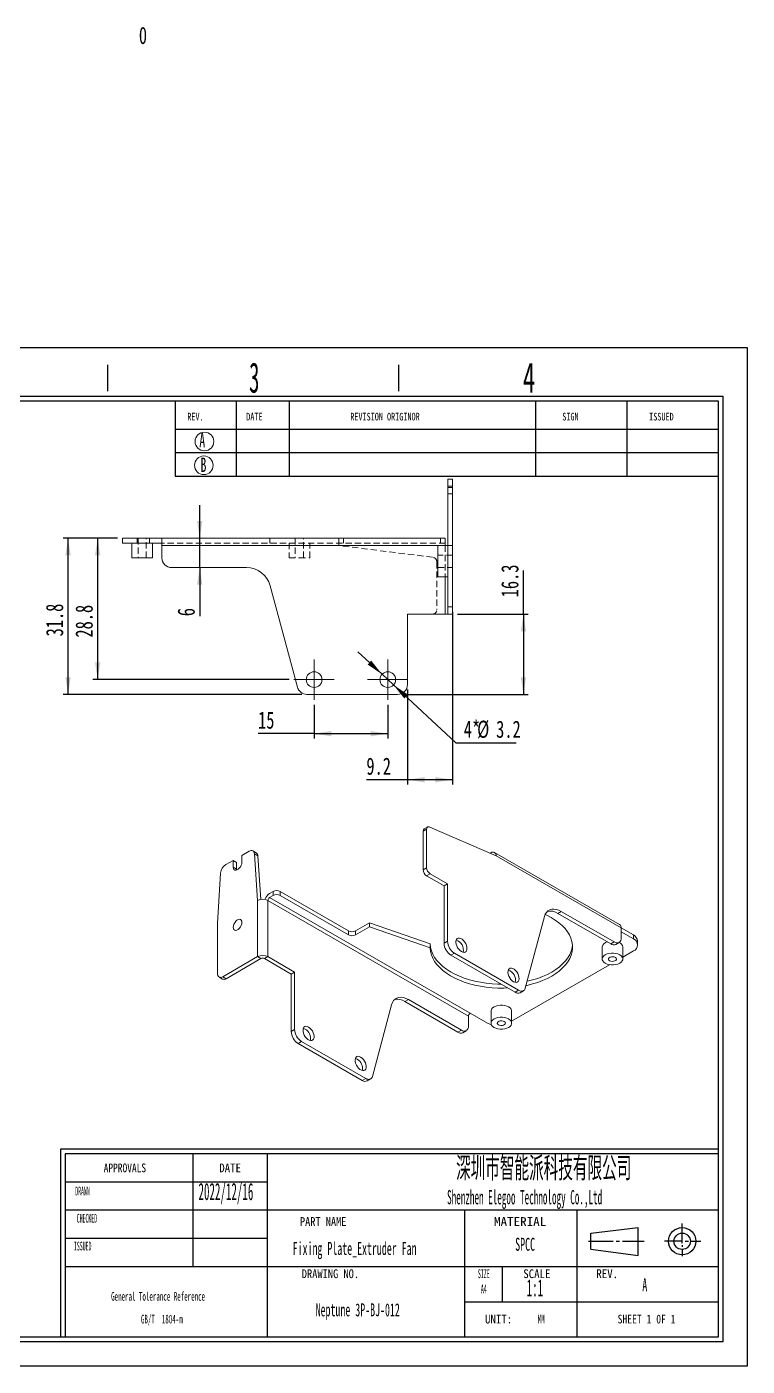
# Model space of a CAD drawing. Header units: millimetres. Extents: x 2 to 295, y 1 to 274.
# Drawn here: x 148.5 to 295.1, y 1.3 to 274 of the extents above; entities that cross this region are included whole.
import ezdxf

# ---------------------------------------------------------------- set-up
doc = ezdxf.new("R2010")
doc.units = ezdxf.units.MM
doc.linetypes.add('CENTER', pattern=[10.16, 6.35, -1.27, 1.27, -1.27])
doc.linetypes.add('HIDDEN', pattern=[1.905, 1.27, -0.635])
doc.layers.add('DIM', color=5, linetype='Continuous')
doc.layers.add('SLD-0', color=179, linetype='Continuous')
doc.layers.add('中心线', color=1, linetype='CENTER', lineweight=15)
doc.styles.add('SLDTEXTSTYLE0', font='TXT', dxfattribs={"width": 0.56})
doc.styles.add('SLDTEXTSTYLE1', font='TXT', dxfattribs={"width": 0.469})
doc.styles.add('SLDTEXTSTYLE10', font='TXT', dxfattribs={"width": 1.089})
doc.styles.add('SLDTEXTSTYLE11', font='TXT', dxfattribs={"width": 0.56, "bigfont": 'bigfont'})
doc.styles.add('SLDTEXTSTYLE12', font='TXT', dxfattribs={"width": 0.805625})
doc.styles.add('SLDTEXTSTYLE13', font='TXT', dxfattribs={"width": 0.7})
doc.styles.add('SLDTEXTSTYLE2', font='TXT', dxfattribs={"width": 0.484})
doc.styles.add('SLDTEXTSTYLE3', font='TXT', dxfattribs={"width": 0.40535})
doc.styles.add('SLDTEXTSTYLE4', font='TXT', dxfattribs={"width": 0.6})
doc.styles.add('SLDTEXTSTYLE5', font='TXT', dxfattribs={"width": 0.5025})
doc.styles.add('SLDTEXTSTYLE6', font='TXT', dxfattribs={"width": 0.9075})
doc.styles.add('SLDTEXTSTYLE7', font='TXT', dxfattribs={"width": 0.870455})
doc.styles.add('SLDTEXTSTYLE8', font='TXT', dxfattribs={"width": 0.7865})
doc.styles.add('SLDTEXTSTYLE9', font='TXT', dxfattribs={"width": 0.862222})
doc.dimstyles.new('SLDDIMSTYLE0', dxfattribs={"dimtxt": 3.5, "dimasz": 3.5, "dimexe": 0, "dimexo": 0.0625, "dimgap": 0.875, "dimtad": 2, "dimrnd": 1e-09, "dimzin": 12, "dimdsep": 46, "dimtxsty": 'SLDTEXTSTYLE1', "dimsah": 1, "dimcen": 0.09, "dimadec": 0, "dimazin": 3, "dimtfac": 1, "dimtofl": 0, "dimtmove": 0, "dimatfit": 3, "dimfxl": 0, "dimfrac": 2, "dimtolj": 1, "dimtzin": 12, "dimarcsym": 0})
doc.dimstyles.new('SLDDIMSTYLE1', dxfattribs={"dimtxt": 3.5, "dimasz": 3.5, "dimexe": 0, "dimexo": 0.0625, "dimgap": 0.875, "dimtad": 2, "dimrnd": 1e-09, "dimzin": 12, "dimdsep": 46, "dimtxsty": 'SLDTEXTSTYLE1', "dimsah": 1, "dimcen": 0.09, "dimadec": 0, "dimazin": 3, "dimtfac": 1, "dimtmove": 0, "dimatfit": 0, "dimfxl": 0, "dimfrac": 2, "dimtolj": 1, "dimtzin": 12, "dimarcsym": 0})
doc.dimstyles.new('SLDDIMSTYLE5', dxfattribs={"dimtxt": 3.5, "dimasz": 3.5, "dimexe": 0, "dimexo": 0.0625, "dimgap": 0.875, "dimtad": 0, "dimtih": 1, "dimtoh": 1, "dimrnd": 1e-09, "dimzin": 12, "dimdsep": 46, "dimtxsty": 'SLDTEXTSTYLE1', "dimsah": 1, "dimcen": 0, "dimadec": 0, "dimazin": 3, "dimtfac": 1, "dimtmove": 0, "dimatfit": 3, "dimfxl": 0, "dimfrac": 2, "dimtolj": 1, "dimtzin": 12, "dimarcsym": 0})
doc.dimstyles.new('SLDDIMSTYLE6', dxfattribs={"dimtxt": 3.5, "dimasz": 3.5, "dimexe": 0, "dimexo": 0.0625, "dimgap": 0.875, "dimtad": 2, "dimrnd": 1e-09, "dimdsep": 46, "dimtxsty": 'SLDTEXTSTYLE1', "dimblk1": 'NONE', "dimblk2": 'NONE', "dimsah": 1, "dimcen": 0.09, "dimadec": 0, "dimazin": 2, "dimtfac": 1, "dimtmove": 0, "dimatfit": 0, "dimldrblk": 'NONE', "dimfxl": 0, "dimfrac": 2, "dimtolj": 1, "dimtzin": 12, "dimarcsym": 0})

# ---------------------------------------------------------------- blocks, each defined once
blk = doc.blocks.new('SW_NOTE_1')
at = {"layer": 'SLD-0', "color": 0, "char_height": 1.7927, "attachment_point": 2, "style": 'SLDTEXTSTYLE2'}
for s, insert in [('General Tolerance Reference', (12.75, 2.31)), ('GB/T  1804-m', (13.51, -2.32))]:
    blk.add_mtext(s, dxfattribs=dict(at, insert=insert))
blk = doc.blocks.new('_D_22')
at = {"layer": 'DIM'}
for p, q in [((220.77, 142.17), (215.84, 146.75)), ((220.77, 142.17), (223.12, 139.99)), ((223.12, 139.99), (235.82, 128.22)), ((235.82, 128.22), (248.08, 128.22))]:
    blk.add_line(p, q, dxfattribs=at)
for points in [[(220.77, 142.17), (218.57, 144.95), (217.84, 144.16)], [(223.12, 139.99), (225.32, 137.22), (226.05, 138.01)]]:
    blk.add_solid(points, dxfattribs=at)
at = {"layer": 'DIM', "char_height": 3.5, "attachment_point": 1, "style": 'SLDTEXTSTYLE13'}
for s, insert in [('4*', (237.41, 132.73)), ('%%c', (240.13, 132.73)), ('3.2', (244, 132.73))]:
    blk.add_mtext(s, dxfattribs=dict(at, insert=insert))
blk = doc.blocks.new('_D_23')
at = {"layer": 'DIM'}
for p, q in [((206.95, 135.98), (206.95, 129.08)), ((221.95, 135.98), (221.95, 129.08)), ((206.95, 130.08), (195.54, 130.08)), ((206.95, 130.08), (221.95, 130.08))]:
    blk.add_line(p, q, dxfattribs=at)
for points in [[(206.95, 130.08), (210.45, 129.54), (210.45, 130.62)], [(221.95, 130.08), (218.45, 130.62), (218.45, 129.54)]]:
    blk.add_solid(points, dxfattribs=at)
at = {"layer": 'DIM', "insert": (195.54, 134.59), "char_height": 3.5, "attachment_point": 1, "style": 'SLDTEXTSTYLE13'}
blk.add_mtext('15', dxfattribs=at)
blk = doc.blocks.new('_D_24')
at = {"layer": 'DIM', "insert": (171.27, 273.99), "char_height": 3.5, "attachment_point": 1, "style": 'SLDTEXTSTYLE13'}
blk.add_mtext('0', dxfattribs=at)
blk = doc.blocks.new('_NONE')
blk = doc.blocks.new('_D_25')
at = {"layer": 'DIM'}
for p, q in [((166.95, 169.88), (155.87, 169.88)), ((156.87, 138.08), (156.87, 169.88)), ((204.48, 138.08), (155.87, 138.08))]:
    blk.add_line(p, q, dxfattribs=at)
for points in [[(156.87, 169.88), (156.33, 166.38), (157.41, 166.38)], [(156.87, 138.08), (157.41, 141.58), (156.33, 141.58)]]:
    blk.add_solid(points, dxfattribs=at)
at = {"layer": 'DIM', "insert": (152.36, 149.88), "char_height": 3.5, "attachment_point": 1, "rotation": 90, "style": 'SLDTEXTSTYLE13'}
blk.add_mtext('31.8', dxfattribs=at)
blk = doc.blocks.new('_D_26')
at = {"layer": 'DIM'}
for p, q in [((166.95, 169.88), (161.89, 169.88)), ((162.89, 141.08), (162.89, 169.88)), ((201.85, 141.08), (161.89, 141.08))]:
    blk.add_line(p, q, dxfattribs=at)
for points in [[(162.89, 169.88), (162.35, 166.38), (163.42, 166.38)], [(162.89, 141.08), (163.42, 144.58), (162.35, 144.58)]]:
    blk.add_solid(points, dxfattribs=at)
at = {"layer": 'DIM', "insert": (158.37, 149.64), "char_height": 3.5, "attachment_point": 1, "rotation": 90, "style": 'SLDTEXTSTYLE13'}
blk.add_mtext('28.8', dxfattribs=at)
blk = doc.blocks.new('_D_27')
at = {"layer": 'DIM'}
for p, q in [((183.66, 169.88), (183.66, 176.61)), ((183.66, 163.88), (183.66, 169.88)), ((183.66, 163.88), (183.66, 153.99))]:
    blk.add_line(p, q, dxfattribs=at)
for points in [[(183.66, 169.88), (184.2, 173.38), (183.12, 173.38)], [(183.66, 163.88), (183.12, 160.38), (184.2, 160.38)]]:
    blk.add_solid(points, dxfattribs=at)
at = {"layer": 'DIM', "insert": (179.15, 153.99), "char_height": 3.5, "attachment_point": 1, "rotation": 90, "style": 'SLDTEXTSTYLE13'}
blk.add_mtext('6', dxfattribs=at)
blk = doc.blocks.new('_D_28')
at = {"layer": 'DIM'}
for p, q in [((235.15, 154.88), (235.15, 119.7)), ((225.95, 139.08), (225.95, 119.7)), ((225.95, 120.7), (217.59, 120.7)), ((235.15, 120.7), (225.95, 120.7))]:
    blk.add_line(p, q, dxfattribs=at)
for points in [[(225.95, 120.7), (229.45, 120.16), (229.45, 121.24)], [(235.15, 120.7), (231.65, 121.24), (231.65, 120.16)]]:
    blk.add_solid(points, dxfattribs=at)
at = {"layer": 'DIM', "insert": (217.59, 125.21), "char_height": 3.5, "attachment_point": 1, "style": 'SLDTEXTSTYLE13'}
blk.add_mtext('9.2', dxfattribs=at)
blk = doc.blocks.new('_D_29')
at = {"layer": 'DIM'}
for p, q in [((249.55, 154.38), (249.55, 163.29)), ((236.15, 154.38), (250.55, 154.38)), ((249.55, 154.38), (249.55, 138.08)), ((224.95, 138.08), (250.55, 138.08))]:
    blk.add_line(p, q, dxfattribs=at)
for points in [[(249.55, 154.38), (249.01, 150.88), (250.09, 150.88)], [(249.55, 138.08), (250.09, 141.58), (249.01, 141.58)]]:
    blk.add_solid(points, dxfattribs=at)
at = {"layer": 'DIM', "insert": (245.03, 157.84), "char_height": 3.5, "attachment_point": 1, "rotation": 90, "style": 'SLDTEXTSTYLE13'}
blk.add_mtext('16.3', dxfattribs=at)
blk = doc.blocks.new('SW_CENTERMARKSYMBOL_5')
at = {"layer": '中心线', "color": 0}
for p, q in [((0, 2.5), (0, 4.1)), ((-2.5, 0), (-4.1, 0)), ((0, 0), (-2.5, 0)), ((0, 0), (0, 2.5)), ((0, 0), (0, -2.5)), ((0, 0), (2.5, 0)), ((2.5, 0), (4.1, 0)), ((0, -2.5), (0, -4.1))]:
    blk.add_line(p, q, dxfattribs=at)
blk = doc.blocks.new('SW_CENTERMARKSYMBOL_6')
at = {"layer": '中心线', "color": 0}
for p, q in [((0, 2.5), (0, 4.1)), ((-2.5, 0), (-4.1, 0)), ((0, 0), (-2.5, 0)), ((0, 0), (0, 2.5)), ((0, 0), (0, -2.5)), ((0, 0), (2.5, 0)), ((2.5, 0), (4.1, 0)), ((0, -2.5), (0, -4.1))]:
    blk.add_line(p, q, dxfattribs=at)

msp = doc.modelspace()

# ---------------------------------------------------------------- linework, layer by layer
at = {"color": 7, "linetype": 'Continuous', "lineweight": 15}
for p, q in [((234.14582, 181.8828), (235.14582, 181.8828)), ((234.14582, 180.49361), (234.14582, 181.8828)), ((235.14582, 180.49361), (234.14582, 180.49361)), ((234.14582, 180.49361), (234.14582, 168.3828)), ((235.14582, 181.8828), (235.14582, 180.49361)), ((235.14582, 180.49361), (235.14582, 168.3828)), ((167.94582, 168.8828), (167.94582, 169.8828)), ((167.94582, 169.8828), (170.94582, 169.8828)), ((170.94582, 169.8828), (170.94582, 168.8828)), ((175.94582, 169.8828), (170.94582, 169.8828)), ((233.64581, 169.8828), (175.94582, 169.8828)), ((175.94582, 168.3828), (175.94582, 169.8828)), ((233.64581, 169.8828), (233.64581, 168.3828)), ((170.94582, 168.8828), (167.94582, 168.8828)), ((169.84582, 168.8828), (169.84582, 165.8828)), ((175.94582, 168.8828), (170.94582, 168.8828)), ((174.04581, 165.8828), (174.04581, 168.8828)), ((175.94582, 168.3828), (175.94582, 165.8828)), ((175.94582, 168.3828), (232.14581, 168.3828)), ((234.14582, 168.3828), (232.14581, 168.3828)), ((232.14581, 168.3828), (232.14581, 165.1828)), ((235.14582, 168.3828), (234.14582, 168.3828)), ((234.14582, 168.3828), (234.14582, 155.8828)), ((235.14582, 168.3828), (235.14582, 155.8828)), ((169.84582, 165.8828), (171.94582, 165.8828)), ((171.94582, 165.8828), (174.04581, 165.8828)), ((193.19609, 163.8828), (177.94582, 163.8828)), ((232.14581, 165.1828), (232.14581, 161.9828)), ((232.14581, 161.9828), (234.14582, 161.9828)), ((233.64581, 161.9828), (233.64581, 154.3828)), ((203.54862, 139.56516), (198.02572, 160.17689)), ((234.14582, 155.8828), (235.14582, 155.8828)), ((234.14582, 154.3828), (234.14582, 155.8828)), ((235.14582, 155.8828), (235.14582, 154.3828)), ((225.94581, 154.3828), (233.64581, 154.3828)), ((225.94581, 140.0828), (225.94581, 154.3828)), ((233.64581, 154.3828), (234.14582, 154.3828)), ((235.14582, 154.3828), (234.14582, 154.3828)), ((205.48047, 138.0828), (223.94582, 138.0828)), ((229.85558, 110.62124), (229.14847, 110.21304)), ((229.14847, 110.21304), (229.14847, 102.36019)), ((230.06272, 111.07909), (229.35562, 110.67088)), ((229.85558, 110.62124), (229.85558, 102.76839)), ((230.47498, 111.07391), (243.99771, 105.21934)), ((190.46973, 104.28227), (188.97985, 103.42218)), ((190.46973, 104.28227), (190.46973, 102.89415)), ((191.17684, 103.87406), (190.46973, 104.28227)), ((191.17684, 102.48594), (191.17684, 103.87406)), ((193.72737, 106.16286), (192.2375, 105.30278)), ((192.2375, 103.91466), (192.2375, 105.30278)), ((195.18442, 105.82892), (194.47731, 106.23712)), ((195.41948, 96.11639), (194.78513, 105.63916)), ((195.49224, 105.23096), (194.78513, 105.63916)), ((196.08454, 96.33936), (195.49224, 105.23096)), ((242.93705, 105.83185), (242.7853, 105.74424)), ((242.93705, 105.83185), (242.93705, 105.67855)), ((269.14284, 91.21076), (243.68699, 105.90611)), ((269.45356, 90.524), (243.99771, 105.21934)), ((187.92209, 101.67721), (187.28775, 91.42205)), ((190.46973, 102.89415), (191.17684, 102.48594)), ((191.1918, 102.30756), (191.17684, 102.48594)), ((229.14847, 102.36019), (229.85558, 102.76839)), ((230.56268, 101.54365), (229.85558, 101.13544)), ((229.85558, 101.13544), (233.39111, 99.09442)), ((230.56268, 101.54365), (234.09822, 99.50263)), ((233.39111, 99.09442), (234.09822, 99.50263)), ((233.39111, 87.41789), (233.39111, 99.09442)), ((234.09822, 87.82609), (234.09822, 99.50263)), ((195.41948, 84.68482), (195.41948, 96.11639)), ((197.5408, 96.11639), (197.5408, 84.68482)), ((197.5408, 96.11639), (238.34086, 72.56302)), ((198.60146, 97.95351), (197.89435, 97.5453)), ((197.89435, 96.72876), (198.60146, 97.13697)), ((197.89435, 96.72876), (238.69441, 73.17539)), ((198.60146, 97.13697), (198.60146, 97.95351)), ((200.01567, 97.95351), (200.01567, 97.13697)), ((200.01567, 97.95351), (213.94567, 89.91189)), ((200.01567, 97.13697), (213.94567, 89.09535)), ((249.93543, 78.26079), (253.84071, 92.83665)), ((257.25577, 93.8912), (256.54866, 93.48299)), ((256.54866, 93.48299), (267.33224, 87.25777)), ((257.25577, 93.8912), (268.03934, 87.66597)), ((187.28775, 91.42205), (187.28775, 81.21529)), ((218.18832, 91.54471), (215.35989, 89.91189)), ((218.18832, 90.72816), (215.35989, 89.09535)), ((218.18832, 90.72816), (218.18832, 91.54471)), ((218.18832, 91.54471), (230.56268, 87.25856)), ((218.18832, 90.72816), (230.56268, 86.44202)), ((271.92843, 89.09548), (269.45356, 90.5242)), ((269.45356, 90.524), (269.45356, 88.48264)), ((213.94567, 89.09535), (213.94567, 89.91189)), ((215.35989, 89.91189), (215.35989, 89.09535)), ((233.39111, 87.41789), (234.09822, 87.82609)), ((267.33224, 87.25777), (268.03934, 87.66597)), ((268.33216, 87.15875), (269.03926, 87.56695)), ((271.92843, 88.27894), (269.45356, 89.70765)), ((271.92843, 88.27894), (271.92843, 89.09548)), ((272.80711, 87.05433), (272.80711, 87.87087)), ((188.34841, 80.60278), (195.41948, 84.68482)), ((196.12658, 84.27662), (195.41948, 84.68482)), ((196.83369, 84.27662), (197.5408, 84.68482)), ((202.98552, 81.54165), (197.5408, 84.68482)), ((230.56268, 86.44202), (230.56268, 87.25856)), ((235.51243, 85.37661), (234.80532, 84.9684)), ((247.8623, 77.43077), (234.80532, 84.9684)), ((248.5694, 77.83898), (235.51243, 85.37661)), ((265.58579, 86.64612), (265.58579, 84.1965)), ((269.78579, 84.1965), (269.78579, 86.64612)), ((269.78579, 84.5928), (271.92843, 85.82972)), ((189.05552, 80.19458), (196.12658, 84.27662)), ((202.27841, 81.13344), (196.83369, 84.27662)), ((247.15837, 71.53027), (267.08661, 83.03459)), ((187.59847, 80.52852), (188.30558, 80.12031)), ((188.34841, 80.60278), (189.05552, 80.19458)), ((202.98552, 81.54165), (202.27841, 81.13344)), ((202.27841, 69.45691), (202.27841, 81.13344)), ((202.98552, 69.86511), (202.98552, 81.54165)), ((247.8623, 77.43077), (248.5694, 77.83898)), ((248.86222, 77.33176), (249.56932, 77.73996)), ((218.82273, 60.29982), (222.72801, 74.87567)), ((226.14307, 75.93022), (225.43596, 75.52201)), ((225.43596, 75.52201), (236.21954, 69.29679)), ((226.14307, 75.93022), (236.92664, 69.70499)), ((238.34086, 72.56302), (238.34086, 70.52167)), ((238.69441, 73.17539), (242.22995, 71.13437)), ((242.95837, 73.58359), (242.95837, 71.13397)), ((247.15837, 71.13397), (247.15837, 73.58359)), ((202.27841, 69.45691), (202.98552, 69.86511)), ((236.21954, 69.29679), (236.92664, 69.70499)), ((237.21946, 69.19777), (237.92656, 69.60598)), ((204.39973, 67.41563), (203.69262, 67.00742)), ((216.7496, 59.46979), (203.69262, 67.00742)), ((217.4567, 59.878), (204.39973, 67.41563)), ((216.7496, 59.46979), (217.4567, 59.878)), ((217.74952, 59.37078), (218.45662, 59.77898))]:
    msp.add_line(p, q, dxfattribs=at)
at = {"color": 7, "linetype": 'HIDDEN', "lineweight": 0}
for p, q in [((235.14582, 180.1828), (234.14582, 180.1828)), ((234.14582, 178.9328), (235.14582, 178.9328)), ((171.12082, 169.8828), (171.12082, 165.8828)), ((172.77082, 165.8828), (172.77082, 169.8828)), ((173.44582, 169.8828), (173.44582, 168.8828)), ((197.94582, 168.8828), (197.94582, 169.8828)), ((203.12082, 169.8828), (203.12082, 165.8828)), ((204.77082, 165.8828), (204.77082, 169.8828)), ((211.94582, 169.8828), (211.94582, 168.8828)), ((212.94582, 168.8828), (212.94582, 169.8828)), ((232.64582, 169.8828), (232.64582, 168.8828)), ((233.64581, 168.8828), (175.94582, 168.8828)), ((201.84582, 168.8828), (201.84582, 165.8828)), ((206.04582, 165.8828), (206.04582, 168.8828)), ((211.94582, 168.3828), (211.94582, 168.8828)), ((231.06985, 165.99229), (211.94582, 168.3828)), ((235.14582, 166.4328), (232.14581, 166.4328)), ((233.64581, 168.3828), (233.64581, 161.9828)), ((201.84582, 165.8828), (203.94582, 165.8828)), ((203.94582, 165.8828), (206.04582, 165.8828)), ((231.94582, 165.00002), (231.94582, 155.3828)), ((232.14581, 163.9328), (235.14582, 163.9328))]:
    msp.add_line(p, q, dxfattribs=at)
at = {"color": 7, "linetype": 'Continuous', "lineweight": 15, "flags": 128}
for points in [[(230.47498, 111.07391), (230.35024, 111.1145), (230.23242, 111.1257), (230.12537, 111.10715), (230.03258, 111.05945), (229.95707, 110.98416), (229.90131, 110.88372), (229.86711, 110.76142), (229.85558, 110.62124)], [(190.46973, 102.89415), (190.50553, 102.62726), (190.61004, 102.42333), (190.77479, 102.29888), (190.98643, 102.26399), (191.22782, 102.3215), (191.4794, 102.46673), (191.72079, 102.68793), (191.93243, 102.96717), (192.09718, 103.28184), (192.20169, 103.60643), (192.2375, 103.91466)], [(194.78513, 105.63916), (194.7521, 105.84572), (194.68329, 106.0206), (194.58111, 106.15769), (194.44914, 106.25221), (194.29197, 106.30085), (194.11509, 106.30192), (193.92467, 106.25538), (193.72737, 106.16286)], [(250.07803, 78.79304), (250.28833, 78.83891), (251.39516, 79.11711), (252.45807, 79.44749), (253.46969, 79.82778), (254.42301, 80.25532), (255.31142, 80.72717), (256.12876, 81.24003), (256.86937, 81.79037), (257.52811, 82.37437), (258.10043, 82.98797), (258.58234, 83.62694), (258.97051, 84.28683), (259.26225, 84.96307), (259.45554, 85.65097), (259.54904, 86.34578), (259.54209, 87.04267), (259.43476, 87.73681), (259.22778, 88.42339), (258.92258, 89.09765), (258.52128, 89.75491), (258.02667, 90.39063), (257.44218, 91.0004), (256.77184, 91.57998), (256.02032, 92.12537), (255.19281, 92.63277), (254.29506, 93.09868), (253.9834, 93.24324)], [(253.84071, 92.83665), (254.00939, 93.29967), (254.24662, 93.68896), (254.54739, 93.99632), (254.90536, 94.21524), (255.31296, 94.3411), (255.76159, 94.37125), (256.24177, 94.30505), (256.74336, 94.1439), (257.25577, 93.8912)], [(190.46973, 90.64603), (190.50553, 90.37914), (190.61004, 90.17522), (190.77479, 90.05077), (190.98643, 90.01588), (191.22782, 90.07338), (191.4794, 90.21862), (191.72079, 90.43982), (191.93243, 90.71906), (192.09718, 91.03372), (192.20169, 91.35832), (192.2375, 91.66654), (192.20169, 91.93343), (192.09718, 92.13736), (191.93243, 92.26181), (191.72079, 92.2967), (191.4794, 92.23919), (191.22782, 92.09396), (190.98643, 91.87276), (190.77479, 91.59352), (190.61004, 91.27885), (190.50553, 90.95426), (190.46973, 90.64603)], [(236.92664, 85.70335), (236.64529, 85.90682), (236.3816, 86.1796), (236.15217, 86.50454), (235.9714, 86.86123), (235.85065, 87.22726), (235.79751, 87.57962), (235.81531, 87.89618), (235.90295, 88.15705), (236.05491, 88.34583), (236.26164, 88.45067), (236.51016, 88.46497), (236.78485, 88.38784), (237.06844, 88.22412), (237.34313, 87.98411), (237.59165, 87.68287), (237.79838, 87.33935), (237.95034, 86.97512), (238.03798, 86.61307), (238.05578, 86.27595), (238.00264, 85.98494), (237.88189, 85.75833), (237.70112, 85.61035), (237.47169, 85.55031), (237.20801, 85.58197), (236.92664, 85.70335)], [(230.56268, 87.25856), (230.64233, 86.56318), (230.8219, 85.87404), (231.10015, 85.1959), (231.47515, 84.53348), (231.94429, 83.89136), (232.50434, 83.27399), (233.1514, 82.68566), (233.881, 82.13044), (234.68807, 81.61218), (235.56702, 81.13447), (236.51176, 80.70062), (237.51573, 80.31365), (238.57199, 79.97622), (239.67321, 79.69069), (240.81175, 79.45903), (241.97973, 79.28284), (243.16905, 79.16335), (244.37146, 79.10139), (244.98448, 79.0921)], [(230.56268, 86.44202), (230.64233, 85.74664), (230.8219, 85.0575), (231.10015, 84.37936), (231.47515, 83.71694), (231.94429, 83.07482), (232.50434, 82.45745), (233.1514, 81.86912), (233.881, 81.3139), (234.68807, 80.79564), (235.56702, 80.31793), (236.51176, 79.88408), (237.51573, 79.49711), (238.57199, 79.15968), (239.67321, 78.87415), (240.81175, 78.64249), (241.97973, 78.4663), (243.16905, 78.34681), (244.37146, 78.28485), (245.57864, 78.28084), (246.34216, 78.30832)], [(250.31042, 79.66039), (251.39516, 79.93365), (252.45807, 80.26404), (253.46969, 80.64432), (254.42301, 81.07186), (255.31142, 81.54371), (256.12876, 82.05657), (256.86937, 82.60691), (257.52811, 83.19091), (258.10043, 83.80452), (258.58234, 84.44348), (258.97051, 85.10337), (259.26225, 85.77961), (259.45554, 86.46752), (259.54112, 87.05439)], [(266.20086, 83.33927), (265.90767, 83.55152), (265.70363, 83.7961), (265.59899, 84.06077), (265.59899, 84.33224), (265.70363, 84.5969), (265.90767, 84.84149), (266.20087, 85.05373), (266.56852, 85.22299), (266.9922, 85.34078), (267.45066, 85.40118), (267.92092, 85.40118), (268.37938, 85.34078), (268.80306, 85.22299), (269.17071, 85.05373), (269.46391, 84.84149), (269.66794, 84.5969), (269.77259, 84.33224), (269.77259, 84.06077), (269.66795, 83.7961), (269.46391, 83.55152), (269.17071, 83.33927), (268.80306, 83.17001), (268.37938, 83.05223), (267.92092, 82.99182), (267.45066, 82.99182), (266.9922, 83.05223), (266.56852, 83.17001), (266.20086, 83.33927)], [(268.26915, 84.53327), (268.03445, 84.62814), (267.75769, 84.67095), (267.47226, 84.65654), (267.21259, 84.58663), (267.00999, 84.46967), (266.8889, 84.31977), (266.86393, 84.15499), (266.93809, 83.99522), (267.10243, 83.85973), (267.33713, 83.76486), (267.61389, 83.72205), (267.89932, 83.73647), (268.15899, 83.80637), (268.36159, 83.92333), (268.48268, 84.07324), (268.50765, 84.23801), (268.43349, 84.39778), (268.26915, 84.53327)], [(247.53325, 79.58029), (247.25189, 79.78376), (246.9882, 80.05654), (246.75877, 80.38148), (246.578, 80.73817), (246.45725, 81.1042), (246.40411, 81.45656), (246.42192, 81.77312), (246.50955, 82.03399), (246.66151, 82.22277), (246.86824, 82.32761), (247.11676, 82.34191), (247.39145, 82.26478), (247.67505, 82.10106), (247.94973, 81.86105), (248.19825, 81.55981), (248.40498, 81.21629), (248.55694, 80.85206), (248.64458, 80.49001), (248.66239, 80.15289), (248.60925, 79.86188), (248.4885, 79.63527), (248.30772, 79.48729), (248.07829, 79.42725), (247.81461, 79.45891), (247.53325, 79.58029)], [(222.72801, 74.87567), (222.89669, 75.33869), (223.13392, 75.72798), (223.43469, 76.03534), (223.79266, 76.25426), (224.20026, 76.38012), (224.64889, 76.41027), (225.12907, 76.34407), (225.63066, 76.18292), (226.14307, 75.93022)], [(248.5694, 77.83898), (248.79977, 77.7278), (249.02399, 77.66322), (249.23606, 77.64696), (249.43032, 77.67945), (249.60159, 77.75983), (249.74528, 77.88595), (249.85756, 78.05444), (249.93543, 78.26079)], [(242.95837, 73.58359), (242.97158, 73.71933), (243.07622, 73.98399), (243.28025, 74.22858), (243.57345, 74.44082), (243.9411, 74.61008), (244.36479, 74.72787), (244.82325, 74.78828), (245.2935, 74.78828), (245.75196, 74.72787), (246.17564, 74.61008), (246.5433, 74.44082), (246.83649, 74.22858), (247.04053, 73.98399), (247.14517, 73.71933), (247.15837, 73.58359)], [(242.22995, 71.13437), (242.68455, 70.91899), (243.03882, 70.80164)], [(243.57345, 70.27674), (243.28025, 70.48899), (243.07622, 70.73357), (242.97158, 70.99824), (242.97158, 71.26971), (243.07622, 71.53437), (243.28025, 71.77896), (243.57345, 71.9912), (243.9411, 72.16046), (244.36479, 72.27825), (244.82325, 72.33865), (245.2935, 72.33865), (245.75196, 72.27825), (246.17564, 72.16046), (246.5433, 71.9912), (246.83649, 71.77896), (247.04053, 71.53437), (247.14517, 71.26971), (247.14517, 70.99824), (247.04053, 70.73357), (246.83649, 70.48899), (246.5433, 70.27674), (246.17564, 70.10748), (245.75196, 69.9897), (245.2935, 69.92929), (244.82325, 69.92929), (244.36479, 69.9897), (243.9411, 70.10748), (243.57345, 70.27674)], [(245.64174, 71.47074), (245.40703, 71.56561), (245.13028, 71.60842), (244.84485, 71.59401), (244.58517, 71.5241), (244.38257, 71.40714), (244.26148, 71.25724), (244.23651, 71.09246), (244.31067, 70.93269), (244.47501, 70.7972), (244.70971, 70.70233), (244.98647, 70.65952), (245.2719, 70.67394), (245.53157, 70.74384), (245.73417, 70.8608), (245.85526, 71.01071), (245.88023, 71.17548), (245.80608, 71.33525), (245.64174, 71.47074)], [(205.81394, 70.35531), (206.09531, 70.15183), (206.35899, 69.87906), (206.58842, 69.55412), (206.76919, 69.19743), (206.88994, 68.8314), (206.94308, 68.47904), (206.92528, 68.16247), (206.83764, 67.90161), (206.68568, 67.71283), (206.47895, 67.60799), (206.23043, 67.59369), (205.95575, 67.67082), (205.67215, 67.83454), (205.39746, 68.07455), (205.14894, 68.37578), (204.94221, 68.71931), (204.79025, 69.08354), (204.70261, 69.44559), (204.68481, 69.78271), (204.73795, 70.07372), (204.8587, 70.30033), (205.03947, 70.44831), (205.2689, 70.50835), (205.53259, 70.47669), (205.81394, 70.35531)], [(204.7428, 70.08778), (204.82548, 70.06848), (205.10684, 69.9471)], [(216.42055, 64.23224), (216.70191, 64.02877), (216.96559, 63.756), (217.19502, 63.43106), (217.3758, 63.07436), (217.49655, 62.70834), (217.54969, 62.35597), (217.53188, 62.03941), (217.44424, 61.77855), (217.29228, 61.58976), (217.08555, 61.48493), (216.83703, 61.47063), (216.56235, 61.54776), (216.27875, 61.71147), (216.00406, 61.95149), (215.75554, 62.25272), (215.54881, 62.59625), (215.39685, 62.96048), (215.30922, 63.32253), (215.29141, 63.65965), (215.34455, 63.95066), (215.4653, 64.17727), (215.64607, 64.32525), (215.87551, 64.38529), (216.13919, 64.35362), (216.42055, 64.23224)], [(215.3494, 63.96472), (215.43208, 63.94542), (215.71344, 63.82404)], [(217.4567, 59.878), (217.68707, 59.76682), (217.91129, 59.70224), (218.12336, 59.68598), (218.31762, 59.71847), (218.48889, 59.79885), (218.63258, 59.92497), (218.74486, 60.09346), (218.82273, 60.29982)]]:
    msp.add_lwpolyline(points, dxfattribs=at)
at = {"color": 7, "linetype": 'Continuous', "lineweight": 15}
for centre in [(206.94582, 141.0828), (221.94582, 141.0828)]:
    msp.add_circle(centre, 1.6, dxfattribs=at)
for centre, radius, start, end in [((177.94582, 165.8828), 2, 180, 270), ((193.19609, 158.8828), 5, 15, 90), ((205.48047, 140.0828), 2, 195, 270), ((223.94582, 140.0828), 2, 270, 0), ((229.63169, 110.2702), 0.48659, 124.5665002, 186.7459347), ((194.78602, 105.24562), 0.70637, 358.8108397, 55.6669334), ((243.3511, 105.32423), 0.65506, 350.7860446, 129.2032769), ((190.23987, 101.4653), 2.32745, 122.7772348, 174.7760026), ((230.68368, 102.43005), 1.5368, 182.6054207, 237.3945486), ((231.39079, 102.83825), 1.5368, 182.6054207, 237.3945486), ((196.48014, 94.06932), 2.30554, 62.6097037, 117.3902142), ((199.14436, 95.59744), 2.31445, 122.689579, 161.6299971), ((198.30841, 96.08146), 0.76841, 122.6055164, 177.3944179), ((199.30857, 96.58881), 1.53701, 62.6095919, 117.3904697), ((199.30857, 95.77226), 1.53701, 62.6095919, 117.3904697), ((255.02004, 91.25447), 2.70241, 55.5524869, 102.6650048), ((268.72294, 90.60711), 0.73533, 353.5099248, 55.1781123), ((214.65278, 91.2766), 1.53702, 242.6096809, 297.3903191), ((214.65278, 90.46006), 1.53702, 242.6096809, 297.3903191), ((236.46154, 87.55761), 3.0736, 182.6053908, 237.3945477), ((237.16864, 87.96581), 3.0736, 182.6053908, 237.3945477), ((235.21355, 86.02087), 2.12707, 347.5603907, 72.4342059), ((266.88245, 86.39269), 1.3212, 102.5037891, 168.9410365), ((268.59141, 88.34279), 0.87342, 230.7967402, 9.2139885), ((268.66845, 86.50943), 1.12567, 6.9747145, 70.4603458), ((271.30574, 87.72115), 1.50882, 5.6948616, 65.6253812), ((271.46365, 87.05433), 1.30985, 290.7833744, 69.2166256), ((196.48014, 82.63775), 2.30554, 62.6097037, 117.3902142), ((267.91808, 88.07553), 1.00595, 234.3824097, 294.3071261), ((196.48014, 83.59426), 0.76851, 62.6094585, 117.3904182), ((245.82015, 79.89781), 2.12707, 347.5604272, 72.4341998), ((187.93436, 81.11039), 0.65506, 170.7858331, 309.2034152), ((188.61614, 80.8079), 0.75447, 245.6929073, 305.6176165), ((248.44915, 78.25877), 1.01488, 234.6723618, 294.0171739), ((223.90734, 73.29349), 2.70241, 55.5524869, 102.6650048), ((239.10847, 72.52809), 0.76841, 122.6055164, 177.3944179), ((205.34884, 69.59663), 3.0736, 182.6053908, 237.3945477), ((206.05594, 70.00483), 3.0736, 182.6053908, 237.3945477), ((203.96411, 68.00792), 2.25084, 349.6025761, 59.4897808), ((236.80538, 70.11455), 1.00595, 234.3824097, 294.3071261), ((237.47871, 70.38181), 0.87342, 230.7967402, 9.2139885), ((214.57071, 61.88486), 2.25084, 349.6025761, 59.4897808), ((217.33645, 60.29779), 1.01488, 234.6723618, 294.0171739)]:
    msp.add_arc(centre, radius, start, end, dxfattribs=at)
at = {"color": 7, "linetype": 'HIDDEN', "lineweight": 0}
for centre, start, end in [((230.94582, 165.00002), 0, 82.8749837), ((230.94582, 155.3828), 270, 0)]:
    msp.add_arc(centre, 1, start, end, dxfattribs=at)
at = {"layer": 'SLD-0'}
for p, q in [((1.81204, 208.67374), (295.10656, 208.67374)), ((295.10656, 208.67374), (295.10656, 1.29378)), ((12.67482, 197.81098), (289.18142, 197.81098)), ((252.01742, 197.81098), (252.01742, 182.51367)), ((270.59942, 197.81098), (270.59942, 182.51367)), ((289.18142, 197.81098), (289.18142, 7.21892)), ((289.18142, 7.21892), (12.67482, 7.21892)), ((295.10656, 1.29378), (1.81204, 1.29378))]:
    msp.add_line(p, q, dxfattribs=at)
at = {"layer": 'SLD-0', "color": 6, "linetype": 'Continuous'}
for p, q in [((164.95246, 199.78603), (164.95246, 205.16949)), ((224.20387, 199.78603), (224.20387, 205.16949)), ((11.6873, 198.7985), (290.16894, 198.7985)), ((290.16894, 198.7985), (290.16894, 6.2314)), ((290.16894, 6.2314), (11.6873, 6.2314))]:
    msp.add_line(p, q, dxfattribs=at)
at = {"layer": 'SLD-0', "color": 179, "linetype": 'Continuous'}
for p, q in [((178.65881, 197.81098), (178.65881, 182.51367)), ((191.05019, 197.81098), (191.05019, 182.51367)), ((201.88631, 197.81098), (201.88631, 182.51367)), ((178.65881, 192.07449), (289.18142, 192.07449)), ((178.65881, 187.29408), (289.18142, 187.29408)), ((178.65881, 182.51367), (289.18142, 182.51367)), ((289.18142, 45.4622), (155.32994, 45.4622)), ((155.32994, 45.4622), (155.32994, 7.21892)), ((289.18142, 44.50612), (156.28602, 44.50612)), ((156.28602, 44.50612), (156.28602, 7.21892)), ((182.28076, 44.50612), (182.28076, 21.56015)), ((197.39755, 44.50612), (197.39755, 7.21892)), ((197.39755, 38.76963), (156.28602, 38.76963)), ((289.18142, 33.03313), (156.28602, 33.03313)), ((237.55299, 33.03313), (237.55299, 7.21892)), ((260.49896, 7.21892), (260.49896, 33.03313)), ((281.86932, 26.34954), (281.86932, 30.31633)), ((197.39755, 27.29664), (156.28602, 27.29664)), ((263.2552, 28.35384), (272.88795, 29.53819)), ((263.2552, 25.10642), (263.2552, 28.35384)), ((272.88795, 23.84606), (272.88795, 29.53819)), ((262.78561, 26.73278), (267.83012, 26.73278)), ((263.2552, 25.10642), (272.88795, 23.84606)), ((268.46068, 26.73278), (269.09124, 26.73278)), ((269.72181, 26.73278), (274.13575, 26.73278)), ((281.86932, 26.73278), (278.26838, 26.73278)), ((281.86932, 25.96629), (281.86932, 25.58305)), ((281.86932, 25.19981), (281.86932, 23.66685)), ((282.49989, 26.73278), (283.13045, 26.73278)), ((283.76101, 26.73278), (285.6527, 26.73278)), ((289.18142, 21.56015), (156.28602, 21.56015)), ((245.20165, 21.56015), (245.20165, 14.38954)), ((237.55299, 14.38954), (289.18142, 14.38954))]:
    msp.add_line(p, q, dxfattribs=at)
at = {"layer": 'SLD-0', "lineweight": 0}
for centre in [(184.62211, 189.56356), (184.49936, 184.71491)]:
    msp.add_circle(centre, 1.89438, dxfattribs=at)
at = {"layer": 'SLD-0', "color": 179, "linetype": 'Continuous'}
for radius in [2.77145, 1.66896]:
    msp.add_circle((281.86932, 26.73278), radius, dxfattribs=at)

# ---------------------------------------------------------------- block references
at = {"layer": 'SLD-0', "color": 179}
msp.add_blockref('SW_NOTE_1', (162.43788, 14.11087), dxfattribs=at)
at = {"layer": '中心线'}
for name, p in [('SW_CENTERMARKSYMBOL_6', (206.94582, 141.0828)), ('SW_CENTERMARKSYMBOL_5', (221.94582, 141.0828))]:
    msp.add_blockref(name, p, dxfattribs=at)

# ---------------------------------------------------------------- texts
at = {"color": 7, "linetype": 'Continuous', "lineweight": 0, "char_height": 3.5, "attachment_point": 1, "style": 'SLDTEXTSTYLE1'}
for s, insert in [('2022/12/16', (183.41141, 38.60848)), ('1:1', (250.21771, 19.00119))]:
    msp.add_mtext(s, dxfattribs=dict(at, insert=insert))
at = {"layer": 'SLD-0'}
for s, insert, char_height, attachment_point, style in [('3', (193.70665, 205.6655), 6.17202, 1, 'SLDTEXTSTYLE5'), ('4', (249.44054, 205.65931), 6.17202, 1, 'SLDTEXTSTYLE4'), ('A', (183.57784, 191.28619), 2.90344, 1, 'SLDTEXTSTYLE4'), ('B', (183.83189, 186.27119), 2.90344, 1, 'SLDTEXTSTYLE4'), ('\\M+1905B圳\\M+18E73\\M+19271\\M+1945C\\M+19468\\M+189C8\\M+18B5A\\M+1974C\\M+18CC0\\M+18CF6\\M+18E69', (253.67564, 43.94295), 4.8280804, 2, 'SLDTEXTSTYLE11'), ('SPCC', (249.89923, 27.43833), 2.645833, 2, 'SLDTEXTSTYLE0'), ('Fixing Plate_Extruder Fan', (215.18947, 26.59238), 2.6458333, 2, 'SLDTEXTSTYLE0'), ('A', (274.2584, 19.17374), 2.64583, 2, 'SLDTEXTSTYLE0'), ('Neptune 3P-BJ-012', (215.82643, 14.09561), 2.6458333, 2, 'SLDTEXTSTYLE0')]:
    msp.add_mtext(s, dxfattribs=dict(at, insert=insert, char_height=char_height, attachment_point=attachment_point, style=style))
at = {"layer": 'SLD-0', "color": 179}
for s, insert, char_height, attachment_point, style in [('REV.', (181.12883, 195.40006), 1.553633, 1, 'SLDTEXTSTYLE8'), ('DATE', (193.12647, 195.40006), 1.553633, 1, 'SLDTEXTSTYLE8'), ('REVISION ORIGINOR', (214.30816, 195.40006), 1.5536332, 1, 'SLDTEXTSTYLE8'), ('SIGN', (257.46638, 195.40006), 1.553633, 1, 'SLDTEXTSTYLE8'), ('ISSUED', (275.14813, 195.40006), 1.553633, 1, 'SLDTEXTSTYLE8'), ('APPROVALS', (168.42656, 42.5627), 1.792654, 2, 'SLDTEXTSTYLE8'), ('DATE', (189.84959, 42.5627), 1.792654, 2, 'SLDTEXTSTYLE6'), ('DRAWN', (159.80364, 37.85286), 1.792654, 2, 'SLDTEXTSTYLE3'), ('Shenzhen Elegoo Technology Co.,Ltd', (249.7983, 37.16468), 2.9104167, 2, 'SLDTEXTSTYLE1'), ('CHECKED', (160.69565, 32.31471), 1.792654, 2, 'SLDTEXTSTYLE3'), ('PART NAME', (208.79394, 31.64543), 1.792654, 2, 'SLDTEXTSTYLE9'), ('MATERIAL', (248.88016, 31.64543), 1.792654, 2, 'SLDTEXTSTYLE10'), ('ISSUED', (159.83697, 26.65442), 1.792654, 2, 'SLDTEXTSTYLE3'), ('DRAWING NO.', (210.26799, 21.02156), 1.7926537, 2, 'SLDTEXTSTYLE7'), ('SIZE', (241.47889, 21.02156), 1.792654, 2, 'SLDTEXTSTYLE3'), ('SCALE', (252.28894, 21.02156), 1.792654, 2, 'SLDTEXTSTYLE6'), ('REV.', (266.61015, 21.02156), 1.792654, 2, 'SLDTEXTSTYLE6'), ('A4', (241.48981, 17.95313), 1.792654, 2, 'SLDTEXTSTYLE3'), ('UNIT:', (244.49869, 11.7907), 1.792654, 2, 'SLDTEXTSTYLE6'), ('MM', (253.16086, 11.7907), 1.792654, 2, 'SLDTEXTSTYLE2'), ('SHEET 1 0F 1', (274.61997, 11.7907), 1.7926537, 2, 'SLDTEXTSTYLE12')]:
    msp.add_mtext(s, dxfattribs=dict(at, insert=insert, char_height=char_height, attachment_point=attachment_point, style=style))

# ---------------------------------------------------------------- dimensions: what is measured, and where the dimension line sits
at = {"layer": 'DIM'}
for base, p1, p2, dimstyle, picture, middle in [((171.945815824, 269.4827981855), (171.945815824, 161.6827981855), (171.945815824, 161.6827981855), 'SLDDIMSTYLE6', '_D_24', (171.945815824, 269.4827981855)), ((183.66015, 169.8828), (177.94582, 163.8828), (167.94582, 169.8828), 'SLDDIMSTYLE1', '_D_27', (183.66015, 154.67028)), ((156.86809, 169.8828), (205.48047, 138.0828), (167.94582, 169.8828), 'SLDDIMSTYLE0', '_D_25', (156.86809, 152.60573)), ((162.88578, 169.8828), (202.84582, 141.0828), (167.94582, 169.8828), 'SLDDIMSTYLE0', '_D_26', (162.88578, 152.35798)), ((249.54671, 138.0828), (235.14582, 154.3828), (223.94582, 138.0828), 'SLDDIMSTYLE0', '_D_29', (249.54671, 160.56547))]:
    dim = msp.add_linear_dim(base=base, p1=p1, p2=p2, angle=90, dimstyle=dimstyle, dxfattribs=at)
    dim.commit()
    dim.dimension.update_dxf_attribs({"geometry": picture, "text_midpoint": middle, "dimtype": 160})
for base, p1, p2, picture, middle in [((225.94582, 120.70049), (235.14582, 155.8828), (225.94582, 140.0828), '_D_28', (219.62917, 120.70049)), ((221.94582, 130.08153), (206.94582, 136.9828), (221.94582, 136.9828), '_D_23', (196.89611, 130.08153))]:
    dim = msp.add_linear_dim(base=base, p1=p1, p2=p2, dimstyle='SLDDIMSTYLE0', dxfattribs=at)
    dim.commit()
    dim.dimension.update_dxf_attribs({"geometry": picture, "text_midpoint": middle, "dimtype": 160})
dim = msp.add_diameter_dim_2p(p1=(223.11895, 139.99479), p2=(220.77269, 142.17081), text='4*<>', dimstyle='SLDDIMSTYLE5', dxfattribs=at)
dim.commit()
dim.dimension.update_dxf_attribs({"geometry": '_D_22', "text_midpoint": (242.74534, 130.75201), "dimtype": 163})

doc.saveas('drawing.dxf')
